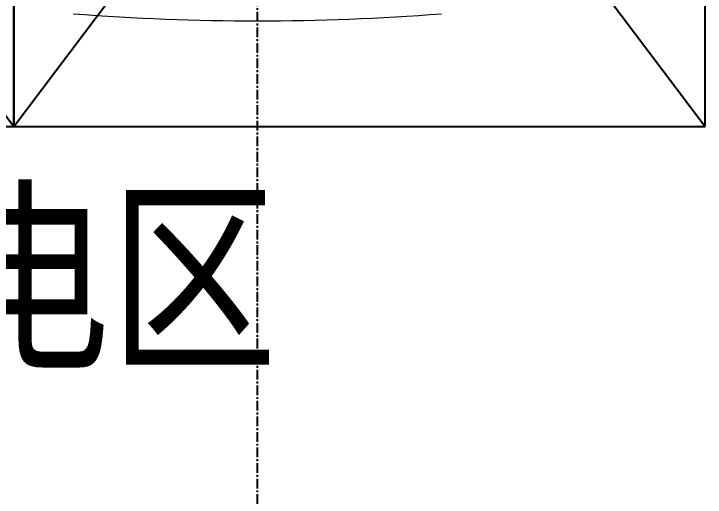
# Model space of a CAD drawing. Header units: millimetres. Extents: x 2509 to 128734, y 2492 to 91667.
# Drawn here: x 57723 to 59980, y 71645 to 73224 of the extents above; entities that cross this region are included whole.
import ezdxf

# ---------------------------------------------------------------- set-up
doc = ezdxf.new("R2010")
doc.units = ezdxf.units.MM
doc.linetypes.add('CENTER', pattern=[50.8, 31.75, -6.35, 6.35, -6.35])
doc.layers.add('6文字层', color=3, linetype='Continuous')
doc.layers.add('粗实线层', color=7, linetype='Continuous', lineweight=35)
doc.layers.add('细实线层', color=7, linetype='Continuous', lineweight=18)
doc.styles.add('宋体', font='', dxfattribs={"width": 0.8, "height": 4})
doc.styles.get('宋体').set_extended_font_data('SimSun')

# ---------------------------------------------------------------- blocks, each defined once
blk = doc.blocks.new('5')
at = {"layer": '细实线层', "color": 0, "linetype": 'Continuous'}
blk.add_arc((4948.8, -1764.9), 7945, 175.66291, 184.33709, dxfattribs=at)
blk = doc.blocks.new('890')
for p, q in [((38409.8, 69895), (38409.8, 66895)), ((38409.8, 69895), (40666.9, 66895)), ((38409.8, 66895), (40666.9, 69895)), ((40666.9, 66895), (40666.9, 69895)), ((38409.8, 66895), (40666.9, 66895))]:
    blk.add_line(p, q)
at = {"layer": '粗实线层', "rotation": 89.99999999999999}
blk.add_blockref('5', (37440.2, 70236.9), dxfattribs=at)

msp = doc.modelspace()

# ---------------------------------------------------------------- linework, layer by layer
at = {"linetype": 'CENTER'}
msp.add_lwpolyline([(58517.322, 75160.198), (58517.322, 64802.656)], dxfattribs=at)

# ---------------------------------------------------------------- block references
for p in [(17056.115, 5960.13), (19313.226, 5960.13)]:
    msp.add_blockref('890', p)

# ---------------------------------------------------------------- texts
at = {"layer": '6文字层', "linetype": 'CENTER', "style": '宋体', "width": 0.8}
msp.add_text('叉车充电区', height=500, dxfattribs=at).set_placement((55854.432, 72111.799))

doc.saveas('drawing.dxf')
